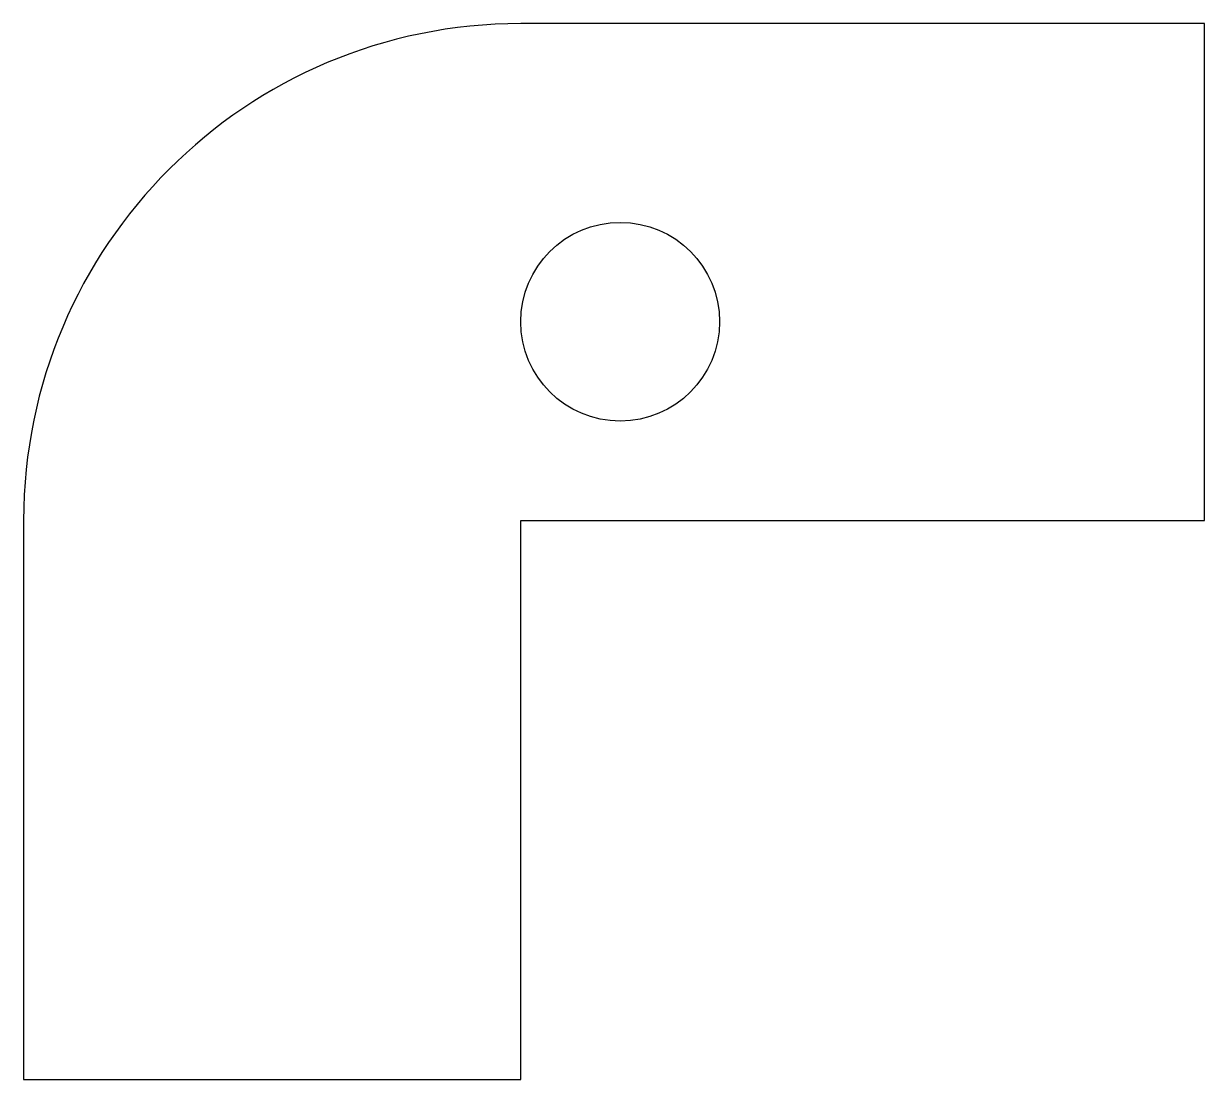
# Model space of a CAD drawing. Header units: inches. Extents: x 0 to 0.95, y 0 to 0.85.
import ezdxf

# ---------------------------------------------------------------- set-up
doc = ezdxf.new("R2010")
doc.units = ezdxf.units.IN
doc.header["$MEASUREMENT"] = 0
doc.layers.get('0').update_dxf_attribs({"lineweight": 25})

msp = doc.modelspace()

# ---------------------------------------------------------------- linework, layer by layer
for p, q in [((0.95, 0.85), (0.4, 0.85)), ((0.95, 0.45), (0.95, 0.85)), ((0, 0.45), (0, 0)), ((0.4, 0), (0.4, 0.45)), ((0.4, 0.45), (0.95, 0.45)), ((0, 0), (0.4, 0))]:
    msp.add_line(p, q)
msp.add_circle((0.48, 0.61), 0.08)
msp.add_arc((0.4, 0.45), 0.4, 90, 180)

doc.saveas('drawing.dxf')
